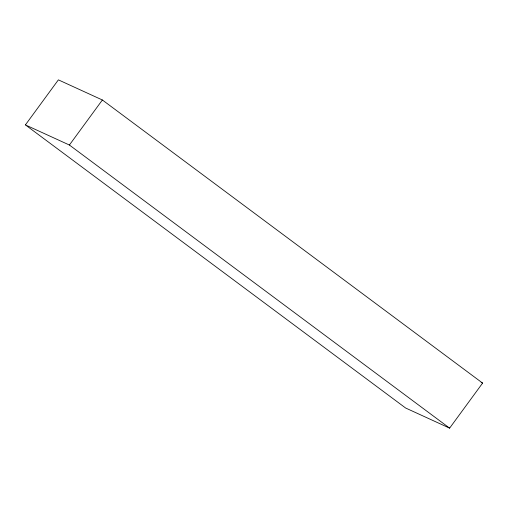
<?xml version="1.0" encoding="UTF-8"?>
<svg xmlns="http://www.w3.org/2000/svg" width="508" height="508" viewBox="0 0 508 508"><rect width="100%" height="100%" fill="white"/><g stroke="black" fill="none" stroke-linecap="round" stroke-linejoin="round"><path stroke-width="0.76" d="M25.4 124.904L58.376 79.858L102.375 99.987L482.6 383.095L449.624 428.142L405.625 408.013L25.4 124.904L69.399 145.028L449.624 428.142M69.399 145.028L102.375 99.987M481.159 382.435L482.6 383.095"/></g></svg>
